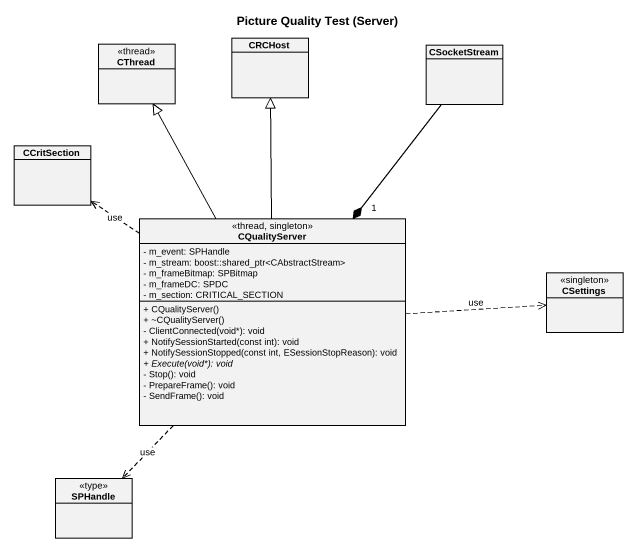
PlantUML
@startuml
title Picture Quality Test (Server)
hide circle
hide empty members
skinparam classAttributeIconSize 0
class CThread <<thread>>
class CRCHost
class CSocketStream
class CCritSection
class CQualityServer <<thread, singleton>> {
  - m_event: SPHandle
  - m_stream: boost::shared_ptr<CAbstractStream>
  - m_frameBitmap: SPBitmap
  - m_frameDC: SPDC
  - m_section: CRITICAL_SECTION
  + CQualityServer()
  + ~CQualityServer()
  - ClientConnected(void*): void
  + NotifySessionStarted(const int): void
  + NotifySessionStopped(const int, ESessionStopReason): void
  {abstract} + Execute(void*): void
  - Stop(): void
  - PrepareFrame(): void
  - SendFrame(): void
}
class CSettings <<singleton>>
class SPHandle <<type>>
CSocketStream --* "1" CQualityServer
CQualityServer -up-|> CThread
CQualityServer -up-|> CRCHost
CQualityServer .up.> CCritSection : use
CQualityServer .right.> CSettings : use
CQualityServer ..> SPHandle : use
@enduml
